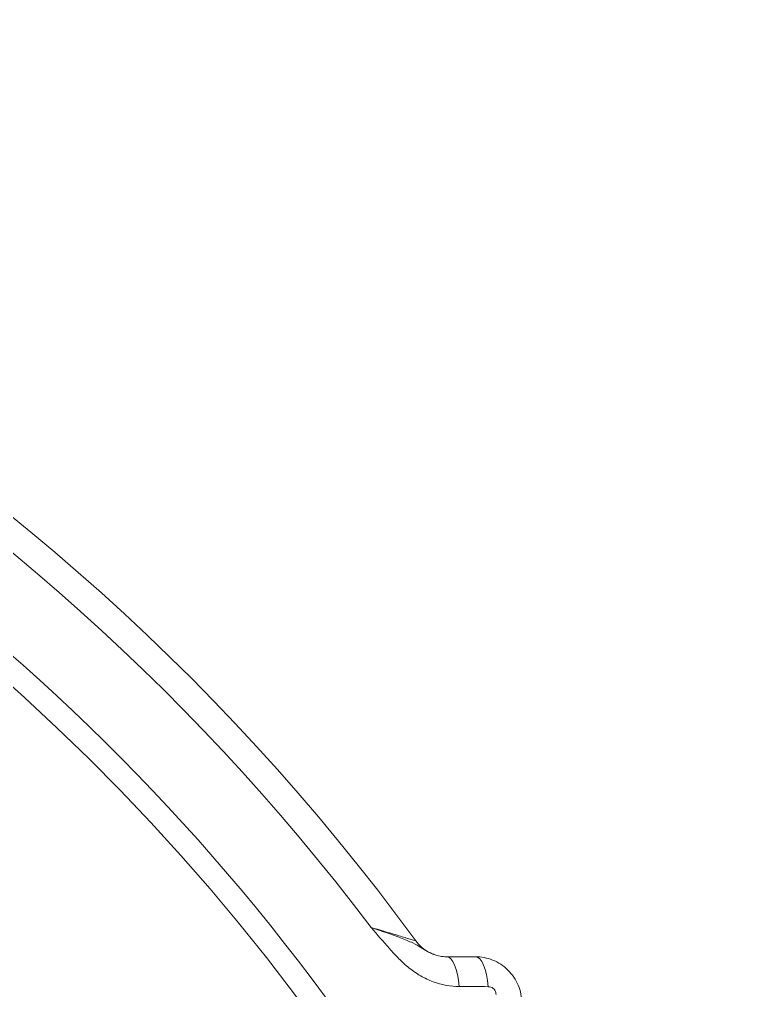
# Model space of a CAD drawing. Header units: millimetres. Extents: x 4664 to 8864, y -38 to 2932.
# Drawn here: x 6421.2 to 6469.9, y 1800.8 to 1866.3 of the extents above; entities that cross this region are included whole.
import ezdxf

# ---------------------------------------------------------------- set-up
doc = ezdxf.new("R2010")
doc.units = ezdxf.units.MM

msp = doc.modelspace()

# ---------------------------------------------------------------- linework, layer by layer
at = {"lineweight": 5}
for radius, start, end in [(152.045, 36.15958, 86.73036), (150.173, 37.11429, 84.05174), (144.895, 2.73527, 80.78997), (143.338, 2.73527, 80.78997), (120.442, 3.29067, 55.00395)]:
    msp.add_arc((6325.159, 1714.486), radius, start, end, dxfattribs=at)
for centre, ratio, start_param in [((6449.986, 1800.514), 0.34171, 4.943675), ((6451.934, 1800.514), 0.343201, 4.941204)]:
    msp.add_ellipse(centre, major_axis=(0, 2.612), ratio=ratio, start_param=start_param, end_param=6.283185, dxfattribs=at)
for points, knots in [([(6444.912, 1805.101), (6445.32, 1804.624), (6445.727, 1804.146), (6446.353, 1803.444), (6446.565, 1803.213), (6447.006, 1802.769), (6447.236, 1802.557), (6447.729, 1802.164), (6447.988, 1801.986), (6448.524, 1801.679), (6448.802, 1801.547), (6449.667, 1801.225), (6450.26, 1801.115), (6450.854, 1801.113)], [0, 0, 0, 0, 0.25, 0.25, 0.375, 0.375, 0.5, 0.5, 0.625, 0.625, 0.75, 0.75, 1, 1, 1, 1]), ([(6447.917, 1804.197), (6447.917, 1804.197), (6447.917, 1804.197), (6447.915, 1804.198), (6447.827, 1804.224), (6447.587, 1804.296), (6447.488, 1804.325), (6447.261, 1804.393), (6447.133, 1804.432), (6446.851, 1804.516), (6446.696, 1804.563), (6446.37, 1804.661), (6446.198, 1804.713), (6445.674, 1804.871), (6445.299, 1804.984), (6444.912, 1805.101)], [0, 0, 0, 0, 0.003124, 0.003124, 0.25536, 0.25536, 0.381477, 0.381477, 0.507595, 0.507595, 0.633713, 0.633713, 0.759831, 0.759831, 1, 1, 1, 1]), ([(6449.015, 1803.33), (6448.911, 1803.374), (6448.808, 1803.424), (6448.565, 1803.556), (6448.425, 1803.644), (6448.112, 1803.839), (6447.938, 1803.944), (6447.482, 1804.164), (6447.201, 1804.279), (6446.284, 1804.627), (6445.589, 1804.866), (6444.912, 1805.101)], [0, 0, 0, 0, 0.128863, 0.128863, 0.303091, 0.303091, 0.477318, 0.477318, 0.651545, 0.651545, 1, 1, 1, 1]), ([(6449.232, 1803.25), (6449.099, 1803.292), (6448.776, 1803.425), (6448.315, 1803.733), (6448.039, 1804.032), (6447.917, 1804.197)], [0, 0, 0, 0, 0.254707, 0.632543, 1, 1, 1, 1]), ([(6449.027, 1803.342), (6448.964, 1803.361), (6448.709, 1803.453), (6448.317, 1803.739), (6448.039, 1804.032), (6447.917, 1804.197)], [0, 0, 0, 0, 0.137308, 0.574662, 1, 1, 1, 1]), ([(6449.986, 1803.126), (6449.697, 1803.126), (6449.411, 1803.18), (6449.089, 1803.3), (6449.052, 1803.314), (6449.015, 1803.33)], [0, 0, 0, 0, 0.88481, 0.88481, 1, 1, 1, 1]), ([(6455.068, 1799.992), (6455.068, 1800.398), (6454.986, 1800.816), (6454.666, 1801.582), (6454.425, 1801.938), (6453.981, 1802.374), (6453.816, 1802.507), (6453.472, 1802.731), (6453.292, 1802.824), (6452.726, 1803.052), (6452.326, 1803.126), (6451.934, 1803.126)], [0, 0, 0, 0, 0.25, 0.25, 0.5, 0.5, 0.625, 0.625, 0.75, 0.75, 1, 1, 1, 1]), ([(6452.807, 1801.107), (6452.864, 1801.107), (6452.923, 1801.097), (6453.034, 1801.058), (6453.088, 1801.028), (6453.179, 1800.955), (6453.219, 1800.911), (6453.278, 1800.816), (6453.301, 1800.765), (6453.326, 1800.67), (6453.332, 1800.625), (6453.332, 1800.58)], [0, 0, 0, 0, 0.217759, 0.217759, 0.436972, 0.436972, 0.642727, 0.642727, 0.837259, 0.837259, 1, 1, 1, 1])]:
    msp.add_open_spline(points, degree=3, knots=knots, dxfattribs=at)
for points in [[(6451.934, 1803.126), (6451.285, 1803.126), (6450.635, 1803.126), (6449.986, 1803.126)], [(6450.854, 1801.113), (6451.505, 1801.111), (6452.156, 1801.109), (6452.807, 1801.107)]]:
    msp.add_open_spline(points, degree=3, dxfattribs=at)

doc.saveas('drawing.dxf')
